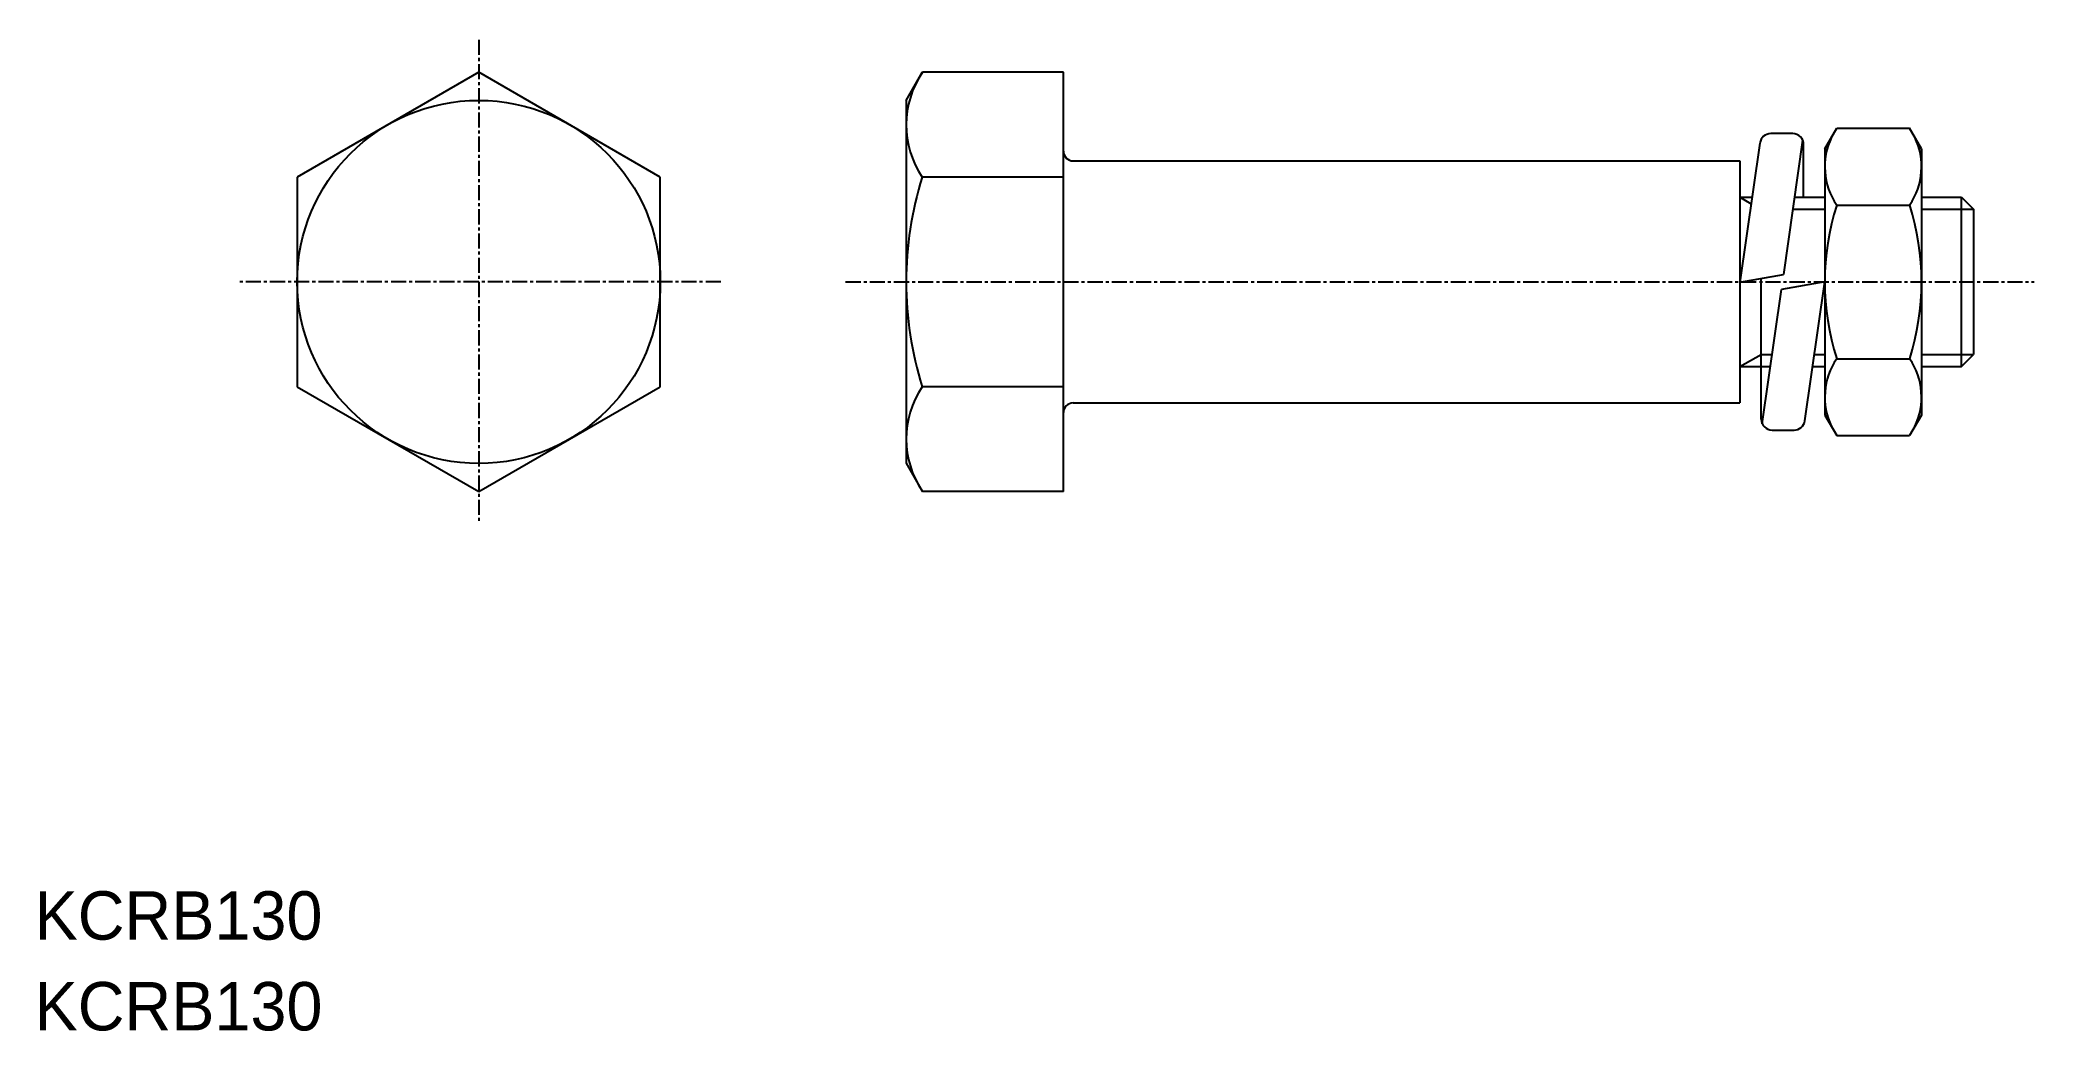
# Model space of a CAD drawing. Extents: x 0 to 165, y 0 to 82.
import ezdxf

# ---------------------------------------------------------------- set-up
doc = ezdxf.new("R2010")
doc.units = 0
doc.linetypes.add('CENTER', pattern=[2, 1.25, -0.25, 0.25, -0.25])
doc.layers.get('0').update_dxf_attribs({"linetype": 'CONTINUOUS'})
doc.layers.add('CENTER', color=1, linetype='CENTER')

msp = doc.modelspace()

# ---------------------------------------------------------------- linework, layer by layer
at = {"color": 7, "linetype": 'CONTINUOUS'}
for p, q in [((36.7, 79.17), (21.7, 70.51)), ((51.7, 70.51), (36.7, 79.17)), ((72.01, 76.83), (73.35, 79.15)), ((85.01, 79.17), (73.37, 79.17)), ((85.01, 44.53), (85.01, 79.17)), ((72.01, 76.83), (72.01, 46.86)), ((147.92, 72.85), (148.9, 74.55)), ((148.9, 74.55), (154.93, 74.55)), ((155.92, 72.85), (154.93, 74.55)), ((142.55, 73.32), (140.91, 61.84)), ((145.27, 74.1), (143.45, 74.1)), ((146.09, 73.56), (144.5, 62.47)), ((146.17, 68.85), (146.17, 73.2)), ((147.92, 72.85), (147.92, 50.85)), ((155.92, 72.85), (155.92, 50.85)), ((85.81, 71.85), (140.91, 71.85)), ((140.91, 71.85), (140.91, 51.85)), ((21.7, 70.51), (21.7, 53.19)), ((51.7, 53.19), (51.7, 70.51)), ((85.01, 70.51), (73.34, 70.51)), ((140.91, 68.85), (141.92, 68.85)), ((145.42, 68.85), (147.92, 68.85)), ((148.9, 68.2), (154.93, 68.2)), ((155.92, 68.85), (159.21, 68.85)), ((159.21, 54.85), (159.21, 68.85)), ((159.21, 68.85), (160.21, 67.85)), ((160.21, 67.85), (160.21, 55.85)), ((140.91, 61.84), (144.5, 62.47)), ((142.65, 54.85), (142.65, 62.14)), ((142.74, 50.13), (144.33, 61.22)), ((147.92, 61.86), (144.33, 61.22)), ((146.28, 50.37), (147.92, 61.86)), ((140.91, 54.85), (143.42, 54.85)), ((142.65, 55.85), (143.56, 55.85)), ((142.67, 50.5), (142.67, 54.85)), ((146.92, 54.85), (147.92, 54.85)), ((148.9, 55.5), (154.93, 55.5)), ((155.92, 54.85), (159.21, 54.85)), ((159.21, 54.85), (160.21, 55.85)), ((21.7, 53.19), (36.7, 44.53)), ((36.7, 44.53), (51.7, 53.19)), ((85.01, 53.19), (73.34, 53.19)), ((85.81, 51.85), (140.91, 51.85)), ((143.57, 49.6), (145.38, 49.6)), ((147.92, 50.85), (148.9, 49.15)), ((155.92, 50.85), (154.93, 49.15)), ((148.9, 49.15), (154.93, 49.15)), ((72.01, 46.86), (73.35, 44.55)), ((85.01, 44.53), (73.37, 44.53))]:
    msp.add_line(p, q, dxfattribs=at)
at = {"color": 3, "linetype": 'CONTINUOUS'}
for p, q in [((140.91, 68.85), (141.84, 68.31)), ((145.27, 67.85), (147.92, 67.85)), ((155.92, 67.85), (160.21, 67.85)), ((140.91, 54.85), (142.65, 55.85)), ((147.06, 55.85), (147.92, 55.85)), ((155.92, 55.85), (160.21, 55.85))]:
    msp.add_line(p, q, dxfattribs=at)
at = {"color": 7, "linetype": 'CONTINUOUS'}
msp.add_circle((36.7, 61.85), 15, dxfattribs=at)
for centre, radius, start, end in [((79.69, 74.82), 7.67, 145.4684, 214.1607), ((85.81, 72.65), 0.8, 180, 270), ((143.45, 73.2), 0.9, 90, 171.8699), ((145.27, 73.2), 0.9, 0, 90), ((153.54, 71.37), 5.62, 154.3799, 214.3799), ((150.29, 71.37), 5.62, 325.6201, 25.6201), ((101, 61.85), 28.98, 162.6131, 197.3869), ((168.93, 61.85), 21.01, 162.4097, 197.5903), ((134.91, 61.85), 21.01, 342.4097, 17.5903), ((153.54, 52.32), 5.62, 145.6201, 205.6201), ((150.29, 52.32), 5.62, 334.3799, 34.3799), ((79.69, 48.88), 7.67, 145.8393, 214.5316), ((85.81, 51.05), 0.8, 90, 180), ((143.57, 50.5), 0.9, 180, 270), ((145.38, 50.5), 0.9, 270, 351.8699)]:
    msp.add_arc(centre, radius, start, end, dxfattribs=at)
at = {"layer": 'CENTER', "color": 1, "linetype": 'CENTER'}
for p, q in [((36.7, 81.85), (36.7, 41.85)), ((56.7, 61.85), (16.7, 61.85)), ((67.01, 61.85), (165.21, 61.85))]:
    msp.add_line(p, q, dxfattribs=at)

# ---------------------------------------------------------------- texts
at = {"color": 7, "linetype": 'CONTINUOUS'}
for p in [(0, 7.5), (0, 0)]:
    msp.add_text('KCRB130', height=4, dxfattribs=at).set_placement(p)

doc.saveas('drawing.dxf')
